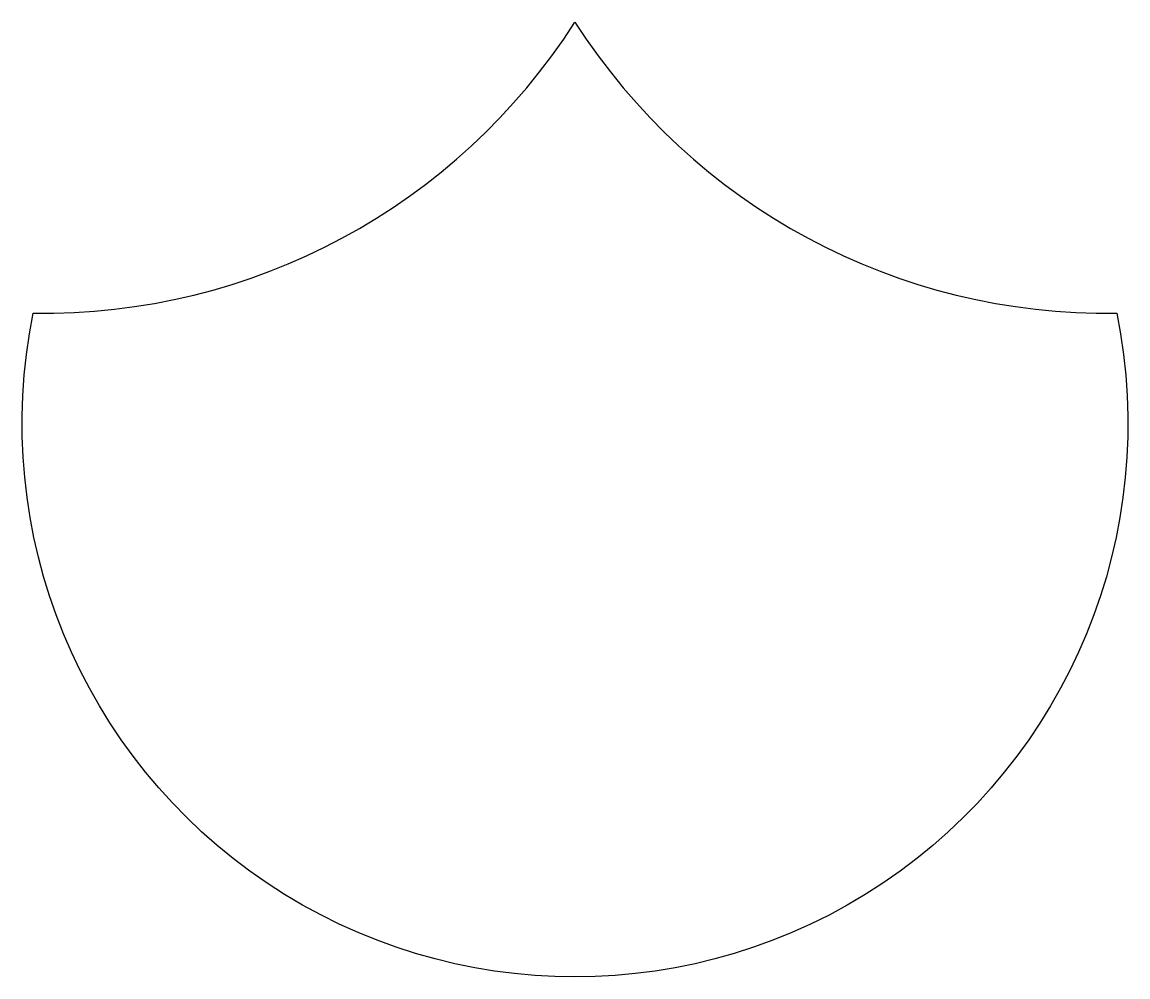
# Model space of a CAD drawing. Header units: millimetres. Extents: x 24.9 to 37.7, y 9 to 20.
import ezdxf

# ---------------------------------------------------------------- set-up
doc = ezdxf.new("R2010")
doc.units = ezdxf.units.MM
doc.layers.add('grabado linea medio', color=3, linetype='Continuous', true_color=0x00ff00)

msp = doc.modelspace()

# ---------------------------------------------------------------- linework, layer by layer
at = {"layer": 'grabado linea medio', "flags": 128}
msp.add_lwpolyline([(37.55, 16.649, -1.224818), (25.05, 16.65, 0.260273), (31.3, 20.006, 0.260273), (37.55, 16.65)], format="xyb", dxfattribs=at)

doc.saveas('drawing.dxf')
